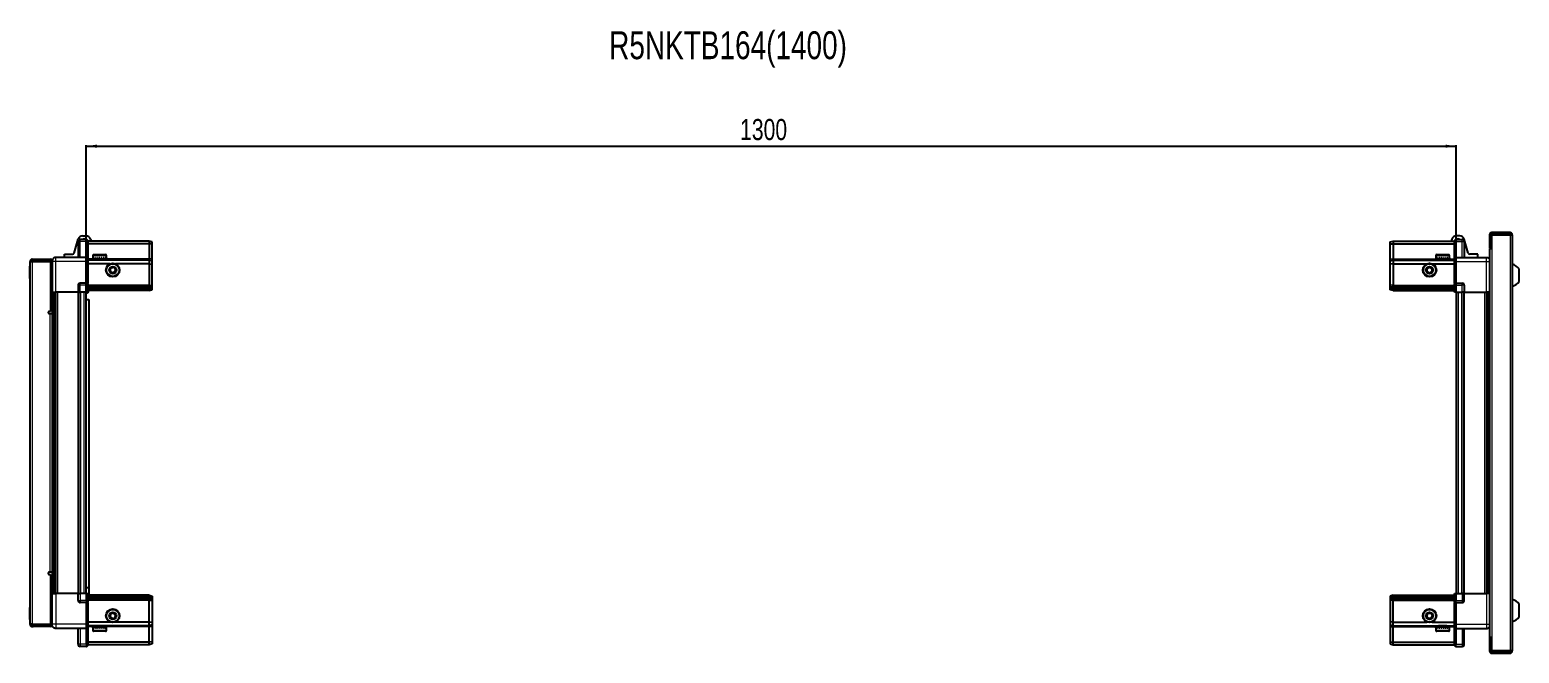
# Model space of a CAD drawing. Header units: millimetres. Extents: x 1132 to 6460, y -442 to 1839.
# Drawn here: x 3138 to 4552, y 1248 to 1839 of the extents above; entities that cross this region are included whole.
import ezdxf

# ---------------------------------------------------------------- set-up
doc = ezdxf.new("R2010")
doc.units = ezdxf.units.MM
doc.layers.add('FORMAT', color=7, linetype='Continuous')
doc.styles.add('SLDTEXTSTYLE0', font='TXT', dxfattribs={"width": 0.75})
doc.dimstyles.new('SLDDIMSTYLE0', dxfattribs={"dimtxt": 20, "dimasz": 10, "dimexe": 0, "dimexo": 0.0625, "dimgap": 5, "dimtad": 2, "dimdec": 1, "dimrnd": 1e-09, "dimzin": 12, "dimdsep": 46, "dimtxsty": 'SLDTEXTSTYLE0', "dimsah": 1, "dimcen": 0.09, "dimadec": 0, "dimazin": 3, "dimtfac": 1, "dimtofl": 0, "dimtmove": 0, "dimatfit": 3, "dimfxl": 0, "dimfrac": 2, "dimtolj": 1, "dimtzin": 12, "dimarcsym": 0})

# ---------------------------------------------------------------- blocks, each defined once
blk = doc.blocks.new('_D_5')
at = {"layer": 'FORMAT'}
for p, q in [((3192.1, 1590.1), (3192.1, 1729.6)), ((3192.1, 1728.6), (4492.1, 1728.6)), ((4492.1, 1590.1), (4492.1, 1729.6))]:
    blk.add_line(p, q, dxfattribs=at)
for points in [[(3192.1, 1728.6), (3202.1, 1727.1), (3202.1, 1730.1)], [(4492.1, 1728.6), (4482.1, 1730.1), (4482.1, 1727.1)]]:
    blk.add_solid(points, dxfattribs=at)
at = {"layer": 'FORMAT', "insert": (3812.6, 1754.4), "char_height": 20, "attachment_point": 1, "style": 'SLDTEXTSTYLE0'}
blk.add_mtext('1300', dxfattribs=at)

msp = doc.modelspace()

# ---------------------------------------------------------------- linework, layer by layer
at = {"color": 7, "linetype": 'Continuous', "lineweight": 25}
for p, q in [((3180.48, 1627.19), (3184.25, 1640.34)), ((3192.26, 1640.1), (3186.26, 1640.1)), ((3188.57, 1643.6), (3191.8, 1643.6)), ((3192.26, 1640.1), (3192.59, 1640.1)), ((3192.26, 1640.1), (3192.26, 1638.1)), ((3193.46, 1639.6), (3192.59, 1640.1)), ((3196.12, 1640.34), (3196.62, 1638.6)), ((4488.09, 1640.34), (4487.59, 1638.6)), ((4491.62, 1640.1), (4490.76, 1639.6)), ((4491.96, 1640.1), (4491.62, 1640.1)), ((4491.96, 1638.1), (4491.96, 1640.1)), ((4491.96, 1640.1), (4497.96, 1640.1)), ((4495.64, 1643.6), (4492.42, 1643.6)), ((4503.74, 1627.19), (4499.97, 1640.34)), ((4523.96, 1644.5), (4523.96, 1632.1)), ((4525.46, 1644.5), (4525.46, 1632.1)), ((4525.96, 1631.6), (4525.96, 1644.5)), ((4525.96, 1644.5), (4543.36, 1644.5)), ((4543.36, 1646.6), (4526.06, 1646.6)), ((4543.36, 1645.1), (4526.06, 1645.1)), ((4543.36, 1645.1), (4543.36, 1646.6)), ((4543.36, 1644.5), (4545.46, 1644.5)), ((4545.46, 1644.5), (4545.46, 1249.7)), ((3171.31, 1623.1), (3171.31, 1626.1)), ((3171.31, 1626.1), (3179.03, 1626.1)), ((3184.26, 1638.1), (3184.26, 1623.1)), ((3192.26, 1623.3), (3192.26, 1638.1)), ((3192.26, 1623.3), (3192.26, 1638.1)), ((3193.46, 1638.1), (3193.46, 1639.6)), ((3251.76, 1638.6), (3193.46, 1638.6)), ((3193.46, 1638.1), (3193.46, 1623.3)), ((3251.76, 1636.1), (3193.46, 1636.1)), ((3199.06, 1625.8), (3206.23, 1625.8)), ((3206.23, 1625.8), (3210.46, 1625.8)), ((3251.76, 1638.6), (3251.76, 1636.1)), ((3254.76, 1637.8), (3251.76, 1638.6)), ((3251.76, 1636.1), (3251.76, 1621.6)), ((3254.76, 1635.95), (3251.76, 1636.1)), ((3254.76, 1635.95), (3254.76, 1637.8)), ((3254.76, 1621.6), (3254.76, 1635.95)), ((4429.46, 1637.8), (4432.46, 1638.6)), ((4429.46, 1635.95), (4429.46, 1637.8)), ((4429.46, 1635.95), (4432.46, 1636.1)), ((4429.46, 1621.6), (4429.46, 1635.95)), ((4432.46, 1638.6), (4432.46, 1636.1)), ((4432.46, 1638.6), (4490.76, 1638.6)), ((4432.46, 1636.1), (4432.46, 1621.6)), ((4432.46, 1636.1), (4490.76, 1636.1)), ((4473.76, 1625.8), (4485.16, 1625.8)), ((4490.76, 1639.6), (4490.76, 1638.1)), ((4490.76, 1623.3), (4490.76, 1638.1)), ((4491.96, 1638.1), (4491.96, 1623.3)), ((4499.96, 1638.1), (4499.96, 1623.1)), ((4512.91, 1626.1), (4505.18, 1626.1)), ((4512.91, 1623.1), (4512.91, 1626.1)), ((4523.86, 1631.6), (4523.86, 1262.6)), ((4523.86, 1631.6), (4525.96, 1631.6)), ((4523.96, 1632.1), (4525.46, 1632.1)), ((3138.76, 1614.74), (3138.46, 1614.74)), ((3138.46, 1603.17), (3138.46, 1614.74)), ((3140.26, 1619.25), (3138.76, 1619.25)), ((3138.76, 1618.75), (3138.76, 1619.25)), ((3138.76, 1275.45), (3138.76, 1618.75)), ((3140.86, 1619.85), (3140.86, 1621.35)), ((3140.86, 1621.35), (3141.76, 1621.35)), ((3140.86, 1619.85), (3141.76, 1619.85)), ((3140.86, 1619.35), (3158.26, 1619.35)), ((3141.76, 1619.85), (3141.76, 1621.35)), ((3141.76, 1621.35), (3158.26, 1621.35)), ((3141.76, 1619.85), (3158.26, 1619.85)), ((3158.26, 1619.85), (3158.26, 1621.35)), ((3159.76, 1619.35), (3158.26, 1619.35)), ((3158.26, 1619.35), (3158.26, 1571.85)), ((3159.76, 1619.1), (3159.76, 1590.1)), ((3192.26, 1623.1), (3163.26, 1623.1)), ((3192.26, 1623.1), (3192.26, 1623.3)), ((3192.26, 1623.1), (3193.46, 1623.1)), ((3192.26, 1619.1), (3192.26, 1623.1)), ((3192.26, 1598.8), (3192.26, 1619.1)), ((3193.46, 1623.3), (3193.46, 1623.1)), ((3193.46, 1623.1), (3193.46, 1619.1)), ((3251.76, 1620.6), (3193.46, 1620.6)), ((3193.46, 1619.1), (3193.46, 1598.8)), ((3214.76, 1617.1), (3193.46, 1617.1)), ((3198.26, 1625), (3198.26, 1622.6)), ((3198.26, 1622.6), (3198.26, 1622.1)), ((3198.26, 1622.1), (3198.39, 1622.1)), ((3198.58, 1622.6), (3198.39, 1622.6)), ((3198.39, 1622.6), (3198.39, 1622.1)), ((3198.39, 1622.1), (3198.58, 1622.1)), ((3198.58, 1622.6), (3198.58, 1622.1)), ((3198.58, 1622.1), (3199.11, 1622.1)), ((3199.51, 1622.6), (3199.11, 1622.6)), ((3199.11, 1622.6), (3199.11, 1622.1)), ((3199.11, 1622.1), (3199.51, 1622.1)), ((3199.51, 1622.6), (3199.51, 1622.1)), ((3199.51, 1622.1), (3200.38, 1622.1)), ((3200.36, 1622.1), (3200.36, 1622)), ((3200.36, 1622), (3209.16, 1622)), ((3200.95, 1622.6), (3200.38, 1622.6)), ((3200.38, 1622.6), (3200.38, 1622.1)), ((3200.38, 1622.1), (3200.95, 1622.1)), ((3200.76, 1621.6), (3201.45, 1621.12)), ((3200.76, 1621.6), (3205.79, 1621.6)), ((3201.45, 1621.12), (3200.76, 1620.64)), ((3200.76, 1620.64), (3200.76, 1620.6)), ((3200.76, 1620.64), (3205.79, 1620.64)), ((3200.95, 1622.6), (3200.95, 1622.1)), ((3200.95, 1622.1), (3202.08, 1622.1)), ((3201.45, 1621.12), (3205.61, 1621.12)), ((3202.77, 1622.6), (3202.08, 1622.6)), ((3202.08, 1622.6), (3202.08, 1622.1)), ((3202.08, 1622.1), (3202.77, 1622.1)), ((3202.77, 1622.6), (3202.77, 1622.1)), ((3202.77, 1622.1), (3204.04, 1622.1)), ((3204.78, 1622.6), (3204.04, 1622.6)), ((3204.04, 1622.6), (3204.04, 1622.1)), ((3204.04, 1622.1), (3204.27, 1622.1)), ((3204.27, 1622.6), (3204.27, 1622.1)), ((3204.77, 1622.6), (3204.77, 1622.1)), ((3204.77, 1622.1), (3204.78, 1622.1)), ((3204.78, 1622.6), (3204.78, 1622.1)), ((3204.78, 1622.1), (3206.07, 1622.1)), ((3205.61, 1621.12), (3208.07, 1621.12)), ((3205.79, 1621.6), (3208.76, 1621.6)), ((3205.79, 1620.64), (3208.76, 1620.64)), ((3206.79, 1622.6), (3206.07, 1622.6)), ((3206.07, 1622.6), (3206.07, 1622.1)), ((3206.13, 1622.6), (3206.13, 1622.1)), ((3206.13, 1622.1), (3206.79, 1622.1)), ((3206.79, 1622.6), (3206.79, 1622.1)), ((3206.79, 1622.1), (3207.97, 1622.1)), ((3208.59, 1622.6), (3207.97, 1622.6)), ((3207.97, 1622.6), (3207.97, 1622.1)), ((3207.97, 1622.1), (3208.59, 1622.1)), ((3208.07, 1621.12), (3208.76, 1621.6)), ((3208.76, 1620.64), (3208.07, 1621.12)), ((3208.59, 1622.6), (3208.59, 1622.1)), ((3208.59, 1622.1), (3209.56, 1622.1)), ((3208.76, 1620.6), (3208.76, 1620.64)), ((3209.16, 1622), (3209.16, 1622.1)), ((3210.03, 1622.6), (3209.56, 1622.6)), ((3209.56, 1622.6), (3209.56, 1622.1)), ((3209.56, 1622.1), (3210.03, 1622.1)), ((3210.03, 1622.6), (3210.03, 1622.1)), ((3210.03, 1622.1), (3210.68, 1622.1)), ((3210.95, 1622.6), (3210.68, 1622.6)), ((3210.68, 1622.6), (3210.68, 1622.1)), ((3210.68, 1622.1), (3210.95, 1622.1)), ((3210.95, 1622.6), (3210.95, 1622.1)), ((3210.95, 1622.1), (3211.22, 1622.1)), ((3211.26, 1622.6), (3211.22, 1622.6)), ((3211.22, 1622.6), (3211.22, 1622.1)), ((3211.22, 1622.1), (3211.26, 1622.1)), ((3211.26, 1622.6), (3211.26, 1625)), ((3211.26, 1622.6), (3211.26, 1622.1)), ((3251.76, 1617.1), (3219.76, 1617.1)), ((3251.76, 1621.6), (3251.76, 1620.6)), ((3251.76, 1620.6), (3251.76, 1617.1)), ((3254.76, 1619.8), (3251.76, 1620.6)), ((3251.76, 1617.1), (3251.76, 1596.6)), ((3251.76, 1617.1), (3254.76, 1616.77)), ((3254.76, 1619.8), (3254.76, 1621.6)), ((3254.76, 1616.77), (3254.76, 1619.8)), ((3254.76, 1596.6), (3254.76, 1616.77)), ((4429.46, 1619.8), (4429.46, 1621.6)), ((4429.46, 1619.8), (4432.46, 1620.6)), ((4429.46, 1616.77), (4429.46, 1619.8)), ((4432.46, 1617.1), (4429.46, 1616.77)), ((4429.46, 1596.6), (4429.46, 1616.77)), ((4432.46, 1621.6), (4432.46, 1620.6)), ((4432.46, 1620.6), (4432.46, 1617.1)), ((4432.46, 1620.6), (4490.76, 1620.6)), ((4432.46, 1617.1), (4432.46, 1596.6)), ((4432.46, 1617.1), (4464.46, 1617.1)), ((4469.46, 1617.1), (4490.76, 1617.1)), ((4472.96, 1625), (4472.96, 1622.1)), ((4472.96, 1622.1), (4472.99, 1622.1)), ((4473.11, 1622.6), (4472.99, 1622.6)), ((4472.99, 1622.6), (4472.99, 1622.1)), ((4472.99, 1622.1), (4473.11, 1622.1)), ((4473.11, 1622.6), (4473.11, 1622.1)), ((4473.11, 1622.1), (4473.52, 1622.1)), ((4473.86, 1622.6), (4473.52, 1622.6)), ((4473.52, 1622.6), (4473.52, 1622.1)), ((4473.52, 1622.1), (4473.86, 1622.1)), ((4473.86, 1622.6), (4473.86, 1622.1)), ((4473.86, 1622.1), (4474.64, 1622.1)), ((4475.16, 1622.6), (4474.64, 1622.6)), ((4474.64, 1622.6), (4474.64, 1622.1)), ((4474.64, 1622.1), (4475.16, 1622.1)), ((4475.06, 1622.1), (4475.06, 1622)), ((4475.06, 1622), (4483.86, 1622)), ((4475.16, 1622.6), (4475.16, 1622.1)), ((4475.16, 1622.1), (4476.22, 1622.1)), ((4475.46, 1621.6), (4476.15, 1621.12)), ((4475.46, 1621.6), (4483.46, 1621.6)), ((4476.15, 1621.12), (4475.46, 1620.64)), ((4475.46, 1620.64), (4475.46, 1620.6)), ((4475.46, 1620.64), (4483.46, 1620.64)), ((4476.15, 1621.12), (4482.77, 1621.12)), ((4476.88, 1622.6), (4476.22, 1622.6)), ((4476.22, 1622.6), (4476.22, 1622.1)), ((4476.22, 1622.1), (4476.88, 1622.1)), ((4476.88, 1622.6), (4476.88, 1622.1)), ((4476.88, 1622.1), (4478.12, 1622.1)), ((4478.85, 1622.6), (4478.12, 1622.6)), ((4478.12, 1622.6), (4478.12, 1622.1)), ((4478.12, 1622.1), (4478.55, 1622.1)), ((4478.55, 1622.6), (4478.55, 1622.1)), ((4478.85, 1622.6), (4478.85, 1622.1)), ((4478.85, 1622.1), (4480.15, 1622.1)), ((4480.88, 1622.6), (4480.15, 1622.6)), ((4480.15, 1622.6), (4480.15, 1622.1)), ((4480.42, 1622.6), (4480.42, 1622.1)), ((4480.42, 1622.1), (4480.88, 1622.1)), ((4480.88, 1622.6), (4480.88, 1622.1)), ((4480.88, 1622.1), (4482.11, 1622.1)), ((4482.77, 1622.6), (4482.11, 1622.6)), ((4482.11, 1622.6), (4482.11, 1622.1)), ((4482.11, 1622.1), (4482.77, 1622.1)), ((4482.77, 1622.6), (4482.77, 1622.1)), ((4482.77, 1622.1), (4483.82, 1622.1)), ((4482.77, 1621.12), (4483.46, 1621.6)), ((4483.46, 1620.64), (4482.77, 1621.12)), ((4483.46, 1620.6), (4483.46, 1620.64)), ((4484.34, 1622.6), (4483.82, 1622.6)), ((4483.82, 1622.6), (4483.82, 1622.1)), ((4483.82, 1622.1), (4484.34, 1622.1)), ((4483.86, 1622), (4483.86, 1622.1)), ((4484.34, 1622.6), (4484.34, 1622.1)), ((4484.34, 1622.1), (4485.09, 1622.1)), ((4485.42, 1622.6), (4485.09, 1622.6)), ((4485.09, 1622.6), (4485.09, 1622.1)), ((4485.09, 1622.1), (4485.42, 1622.1)), ((4485.42, 1622.6), (4485.42, 1622.1)), ((4485.42, 1622.1), (4485.82, 1622.1)), ((4485.93, 1622.6), (4485.82, 1622.6)), ((4485.82, 1622.6), (4485.82, 1622.1)), ((4485.82, 1622.1), (4485.93, 1622.1)), ((4485.93, 1622.6), (4485.93, 1622.1)), ((4485.93, 1622.1), (4485.96, 1622.1)), ((4485.96, 1622.1), (4485.96, 1625)), ((4490.76, 1623.1), (4490.76, 1623.3)), ((4491.96, 1623.1), (4490.76, 1623.1)), ((4490.76, 1619.1), (4490.76, 1623.1)), ((4490.76, 1598.8), (4490.76, 1619.1)), ((4491.96, 1623.3), (4491.96, 1623.1)), ((4491.96, 1623.1), (4491.96, 1619.1)), ((4491.96, 1623.1), (4520.96, 1623.1)), ((4491.96, 1619.1), (4491.96, 1598.8)), ((4552.06, 1600.1), (4552.06, 1612.1)), ((3138.46, 1603.17), (3138.76, 1603.17)), ((3192.26, 1598.6), (3186.26, 1598.6)), ((3192.26, 1598.6), (3192.26, 1598.8)), ((3192.26, 1598.6), (3192.26, 1596.6)), ((3192.26, 1598.6), (3193.46, 1598.6)), ((3193.46, 1598.8), (3193.46, 1598.6)), ((3193.46, 1597.93), (3193.46, 1598.6)), ((3193.46, 1597.93), (3193.46, 1590.1)), ((4490.76, 1598.6), (4490.76, 1598.8)), ((4491.96, 1598.6), (4490.76, 1598.6)), ((4490.76, 1598.6), (4490.76, 1597.93)), ((4490.76, 1590.1), (4490.76, 1597.93)), ((4491.96, 1598.8), (4491.96, 1598.6)), ((4491.96, 1596.6), (4491.96, 1598.6)), ((4491.96, 1598.6), (4497.96, 1598.6)), ((4491.96, 1596.6), (4491.96, 1598.6)), ((3158.26, 1592.85), (3159.76, 1592.85)), ((3159.76, 1590.1), (3158.26, 1590.1)), ((3160.41, 1304.1), (3160.41, 1590.1)), ((3162.2, 1590.1), (3162.2, 1304.1)), ((3162.23, 1590.1), (3162.23, 1304.1)), ((3184.26, 1590.1), (3163.26, 1590.1)), ((3184.26, 1596.6), (3184.26, 1590.1)), ((3184.26, 1590.1), (3186.26, 1590.1)), ((3184.91, 1304.1), (3184.91, 1590.1)), ((3192.26, 1590.1), (3186.26, 1590.1)), ((3192.11, 1304.1), (3192.11, 1590.1)), ((3192.26, 1590.1), (3192.26, 1596.6)), ((3192.26, 1590.1), (3192.26, 1596.6)), ((3192.26, 1590.1), (3192.59, 1590.1)), ((3192.26, 1590.1), (3192.26, 1590.1)), ((3192.59, 1590.1), (3192.59, 1596.6)), ((3193.46, 1590.1), (3192.59, 1590.1)), ((3192.59, 1590.1), (3192.59, 1590.1)), ((3251.76, 1595.6), (3193.46, 1595.6)), ((3251.76, 1594.6), (3193.46, 1594.6)), ((3251.76, 1593.1), (3193.46, 1593.1)), ((3251.76, 1591.6), (3193.46, 1591.6)), ((3251.76, 1596.6), (3251.76, 1595.6)), ((3251.76, 1595.6), (3251.76, 1594.6)), ((3251.76, 1595.6), (3254.76, 1594.8)), ((3251.76, 1594.6), (3251.76, 1593.1)), ((3251.76, 1594.6), (3254.76, 1594.06)), ((3251.76, 1593.1), (3254.76, 1593.56)), ((3251.76, 1593.1), (3251.76, 1591.6)), ((3251.76, 1591.6), (3254.76, 1592.41)), ((3254.76, 1594.8), (3254.76, 1596.6)), ((3254.76, 1594.06), (3254.76, 1594.8)), ((3254.76, 1593.56), (3254.76, 1594.06)), ((3254.76, 1592.41), (3254.76, 1593.56)), ((4429.46, 1594.8), (4429.46, 1596.6)), ((4432.46, 1595.6), (4429.46, 1594.8)), ((4429.46, 1594.06), (4429.46, 1594.8)), ((4432.46, 1594.6), (4429.46, 1594.06)), ((4429.46, 1593.56), (4429.46, 1594.06)), ((4432.46, 1593.1), (4429.46, 1593.56)), ((4429.46, 1592.41), (4429.46, 1593.56)), ((4432.46, 1591.6), (4429.46, 1592.41)), ((4432.46, 1596.6), (4432.46, 1595.6)), ((4432.46, 1595.6), (4432.46, 1594.6)), ((4432.46, 1595.6), (4490.76, 1595.6)), ((4432.46, 1594.6), (4432.46, 1593.1)), ((4432.46, 1594.6), (4490.76, 1594.6)), ((4432.46, 1593.1), (4490.76, 1593.1)), ((4432.46, 1593.1), (4432.46, 1591.6)), ((4432.46, 1591.6), (4490.76, 1591.6)), ((4491.62, 1590.1), (4490.76, 1590.1)), ((4491.62, 1596.6), (4491.62, 1590.1)), ((4491.96, 1590.1), (4491.62, 1590.1)), ((4491.96, 1596.6), (4491.96, 1590.1)), ((4491.96, 1590.1), (4497.96, 1590.1)), ((4492.11, 1590.1), (4492.11, 1304.1)), ((4499.96, 1590.1), (4497.96, 1590.1)), ((4499.31, 1590.1), (4499.31, 1304.1)), ((4499.96, 1596.6), (4499.96, 1590.1)), ((4499.96, 1590.1), (4520.96, 1590.1)), ((4521.98, 1304.1), (4521.98, 1590.1)), ((4522.02, 1304.1), (4522.02, 1590.1)), ((4523.81, 1590.1), (4523.81, 1304.1)), ((3158.26, 1571.85), (3156.91, 1571.85)), ((3156.91, 1569.85), (3157.66, 1569.85)), ((3157.66, 1569.85), (3159.76, 1569.85)), ((3159.76, 1569.85), (3159.76, 1324.35)), ((3192.11, 1583.1), (3194.61, 1583.1)), ((3194.61, 1583.1), (3194.61, 1309.6)), ((3157.66, 1324.35), (3156.91, 1324.35)), ((3156.91, 1322.35), (3158.26, 1322.35)), ((3159.76, 1324.35), (3157.66, 1324.35)), ((3158.26, 1322.35), (3158.26, 1274.85)), ((3159.76, 1304.1), (3158.26, 1304.1)), ((3159.76, 1301.35), (3158.26, 1301.35)), ((3159.76, 1275.1), (3159.76, 1304.1)), ((3184.26, 1304.1), (3163.26, 1304.1)), ((3184.26, 1297.6), (3184.26, 1304.1)), ((3184.26, 1304.1), (3186.26, 1304.1)), ((3192.26, 1304.1), (3186.26, 1304.1)), ((3194.61, 1309.6), (3192.11, 1309.6)), ((3192.26, 1297.6), (3192.26, 1304.1)), ((3192.26, 1304.1), (3192.59, 1304.1)), ((3192.59, 1297.6), (3192.59, 1304.1)), ((3192.59, 1304.1), (3193.46, 1304.1)), ((3193.46, 1304.1), (3193.46, 1296.28)), ((3251.76, 1302.6), (3193.46, 1302.6)), ((3251.76, 1301.1), (3193.46, 1301.1)), ((3194.61, 1309.6), (3194.61, 1302.6)), ((3251.76, 1301.1), (3251.76, 1302.6)), ((3251.76, 1302.6), (3254.76, 1301.8)), ((3251.76, 1299.6), (3251.76, 1301.1)), ((3251.76, 1301.1), (3254.76, 1300.65)), ((3254.76, 1301.8), (3254.76, 1300.65)), ((3254.76, 1300.65), (3254.76, 1300.15)), ((4432.46, 1302.6), (4429.46, 1301.8)), ((4429.46, 1301.8), (4429.46, 1300.65)), ((4432.46, 1301.1), (4429.46, 1300.65)), ((4429.46, 1300.65), (4429.46, 1300.15)), ((4432.46, 1301.1), (4432.46, 1302.6)), ((4432.46, 1302.6), (4490.76, 1302.6)), ((4432.46, 1299.6), (4432.46, 1301.1)), ((4432.46, 1301.1), (4490.76, 1301.1)), ((4490.76, 1296.28), (4490.76, 1304.1)), ((4490.76, 1304.1), (4491.62, 1304.1)), ((4491.62, 1304.1), (4491.62, 1304.1)), ((4491.62, 1304.1), (4491.62, 1297.6)), ((4491.96, 1304.1), (4491.62, 1304.1)), ((4491.96, 1304.1), (4491.96, 1297.6)), ((4491.96, 1304.1), (4491.96, 1304.1)), ((4491.96, 1304.1), (4491.96, 1297.6)), ((4491.96, 1304.1), (4497.96, 1304.1)), ((4499.96, 1304.1), (4497.96, 1304.1)), ((4499.96, 1297.6), (4499.96, 1304.1)), ((4499.96, 1304.1), (4520.96, 1304.1)), ((3138.76, 1291.04), (3138.46, 1291.04)), ((3138.46, 1281.36), (3138.46, 1291.04)), ((3192.26, 1295.6), (3186.26, 1295.6)), ((3192.26, 1297.6), (3192.26, 1295.6)), ((3192.26, 1297.6), (3192.26, 1295.6)), ((3192.26, 1295.6), (3193.46, 1295.6)), ((3192.26, 1295.4), (3192.26, 1295.6)), ((3192.26, 1275.1), (3192.26, 1295.4)), ((3251.76, 1299.6), (3193.46, 1299.6)), ((3251.76, 1298.6), (3193.46, 1298.6)), ((3193.46, 1295.6), (3193.46, 1296.28)), ((3193.46, 1295.6), (3193.46, 1295.4)), ((3193.46, 1295.4), (3193.46, 1275.1)), ((3251.76, 1299.6), (3254.76, 1300.15)), ((3251.76, 1298.6), (3251.76, 1299.6)), ((3251.76, 1298.6), (3254.76, 1299.41)), ((3251.76, 1297.6), (3251.76, 1298.6)), ((3251.76, 1277.1), (3251.76, 1297.6)), ((3254.76, 1300.15), (3254.76, 1299.41)), ((3254.76, 1299.41), (3254.76, 1297.6)), ((3254.76, 1297.6), (3254.76, 1277.44)), ((4432.46, 1299.6), (4429.46, 1300.15)), ((4429.46, 1300.15), (4429.46, 1299.41)), ((4432.46, 1298.6), (4429.46, 1299.41)), ((4429.46, 1299.41), (4429.46, 1297.6)), ((4429.46, 1297.6), (4429.46, 1277.44)), ((4432.46, 1299.6), (4490.76, 1299.6)), ((4432.46, 1298.6), (4432.46, 1299.6)), ((4432.46, 1298.6), (4490.76, 1298.6)), ((4432.46, 1297.6), (4432.46, 1298.6)), ((4432.46, 1277.1), (4432.46, 1297.6)), ((4490.76, 1296.28), (4490.76, 1295.6)), ((4491.96, 1295.6), (4490.76, 1295.6)), ((4490.76, 1295.4), (4490.76, 1295.6)), ((4490.76, 1275.1), (4490.76, 1295.4)), ((4491.96, 1295.6), (4491.96, 1297.6)), ((4491.96, 1295.6), (4491.96, 1295.4)), ((4491.96, 1295.6), (4497.96, 1295.6)), ((4491.96, 1295.4), (4491.96, 1275.1)), ((4552.06, 1282.1), (4552.06, 1294.1)), ((3138.46, 1279.47), (3138.46, 1281.36)), ((3138.46, 1279.47), (3138.76, 1279.47)), ((3138.76, 1274.95), (3138.76, 1275.45)), ((3140.26, 1274.95), (3138.76, 1274.95)), ((3158.26, 1274.85), (3140.86, 1274.85)), ((3140.86, 1274.35), (3140.86, 1272.85)), ((3140.86, 1274.35), (3141.76, 1274.35)), ((3140.86, 1272.85), (3141.76, 1272.85)), ((3158.26, 1274.35), (3141.76, 1274.35)), ((3141.76, 1274.35), (3141.76, 1272.85)), ((3158.26, 1272.85), (3141.76, 1272.85)), ((3158.26, 1274.85), (3159.76, 1274.85)), ((3158.26, 1274.35), (3158.26, 1272.85)), ((3192.26, 1271.1), (3192.26, 1275.1)), ((3214.76, 1277.1), (3193.46, 1277.1)), ((3193.46, 1275.1), (3193.46, 1271.1)), ((3251.76, 1273.6), (3193.46, 1273.6)), ((3200.76, 1273.6), (3200.76, 1273.57)), ((3200.76, 1273.57), (3201.45, 1273.09)), ((3200.86, 1273.57), (3200.76, 1273.57)), ((3201.45, 1273.09), (3200.76, 1272.6)), ((3200.86, 1272.6), (3200.76, 1272.6)), ((3208.76, 1273.57), (3200.86, 1273.57)), ((3208.76, 1272.6), (3200.86, 1272.6)), ((3201.53, 1273.09), (3201.45, 1273.09)), ((3208.07, 1273.09), (3201.53, 1273.09)), ((3208.07, 1273.09), (3208.76, 1273.57)), ((3208.76, 1272.6), (3208.07, 1273.09)), ((3208.76, 1273.57), (3208.76, 1273.6)), ((3251.76, 1277.1), (3219.76, 1277.1)), ((3251.76, 1277.1), (3254.76, 1277.44)), ((3251.76, 1273.6), (3251.76, 1277.1)), ((3254.76, 1274.41), (3251.76, 1273.6)), ((3251.76, 1272.6), (3251.76, 1273.6)), ((3251.76, 1258.1), (3251.76, 1272.6)), ((3254.76, 1277.44), (3254.76, 1274.41)), ((3254.76, 1274.41), (3254.76, 1272.6)), ((3254.76, 1272.6), (3254.76, 1258.26)), ((4432.46, 1277.1), (4429.46, 1277.44)), ((4429.46, 1277.44), (4429.46, 1274.41)), ((4429.46, 1274.41), (4432.46, 1273.6)), ((4429.46, 1274.41), (4429.46, 1272.6)), ((4429.46, 1272.6), (4429.46, 1258.26)), ((4432.46, 1277.1), (4464.46, 1277.1)), ((4432.46, 1273.6), (4432.46, 1277.1)), ((4432.46, 1273.6), (4490.76, 1273.6)), ((4432.46, 1272.6), (4432.46, 1273.6)), ((4432.46, 1258.1), (4432.46, 1272.6)), ((4469.46, 1277.1), (4490.76, 1277.1)), ((4475.46, 1273.6), (4475.46, 1273.57)), ((4475.46, 1273.57), (4476.15, 1273.09)), ((4483.46, 1273.57), (4475.46, 1273.57)), ((4476.15, 1273.09), (4475.46, 1272.6)), ((4483.46, 1272.6), (4475.46, 1272.6)), ((4482.77, 1273.09), (4476.15, 1273.09)), ((4482.77, 1273.09), (4483.46, 1273.57)), ((4483.46, 1272.6), (4482.77, 1273.09)), ((4483.46, 1273.57), (4483.46, 1273.6)), ((4490.76, 1271.1), (4490.76, 1275.1)), ((4491.96, 1275.1), (4491.96, 1271.1)), ((3192.26, 1271.1), (3163.26, 1271.1)), ((3184.26, 1256.1), (3184.26, 1271.1)), ((3192.26, 1271.1), (3193.46, 1271.1)), ((3192.26, 1270.9), (3192.26, 1271.1)), ((3192.26, 1256.1), (3192.26, 1270.9)), ((3193.46, 1271.1), (3193.46, 1270.9)), ((3193.46, 1270.9), (3193.46, 1256.1)), ((3251.76, 1258.1), (3193.46, 1258.1)), ((3198.26, 1272.1), (3198.26, 1269.2)), ((3198.35, 1272.1), (3198.26, 1272.1)), ((3198.35, 1271.6), (3198.35, 1272.1)), ((3198.52, 1272.1), (3198.35, 1272.1)), ((3198.35, 1271.6), (3198.52, 1271.6)), ((3198.52, 1271.6), (3198.52, 1272.1)), ((3199.01, 1272.1), (3198.52, 1272.1)), ((3199.01, 1271.6), (3199.01, 1272.1)), ((3199.39, 1272.1), (3199.01, 1272.1)), ((3199.01, 1271.6), (3199.39, 1271.6)), ((3199.21, 1268.4), (3199.06, 1268.4)), ((3210.46, 1268.4), (3199.21, 1268.4)), ((3199.39, 1271.6), (3199.39, 1272.1)), ((3200.23, 1272.1), (3199.39, 1272.1)), ((3200.23, 1271.6), (3200.23, 1272.1)), ((3200.79, 1272.1), (3200.23, 1272.1)), ((3200.23, 1271.6), (3200.79, 1271.6)), ((3200.36, 1272.2), (3200.36, 1272.1)), ((3205.76, 1272.2), (3200.36, 1272.2)), ((3200.79, 1271.6), (3200.79, 1272.1)), ((3201.89, 1272.1), (3200.79, 1272.1)), ((3201.89, 1271.6), (3201.89, 1272.1)), ((3202.57, 1272.1), (3201.89, 1272.1)), ((3201.89, 1271.6), (3202.57, 1271.6)), ((3202.57, 1271.6), (3202.57, 1272.1)), ((3203.84, 1272.1), (3202.57, 1272.1)), ((3203.84, 1271.6), (3203.84, 1272.1)), ((3204.13, 1272.1), (3203.84, 1272.1)), ((3203.84, 1271.6), (3204.57, 1271.6)), ((3204.13, 1271.6), (3204.13, 1272.1)), ((3204.57, 1271.6), (3204.57, 1272.1)), ((3205.87, 1272.1), (3204.57, 1272.1)), ((3209.16, 1272.2), (3205.76, 1272.2)), ((3205.87, 1271.6), (3205.87, 1272.1)), ((3205.87, 1271.6), (3206.59, 1271.6)), ((3206, 1271.6), (3206, 1272.1)), ((3206.59, 1272.1), (3206, 1272.1)), ((3206.59, 1271.6), (3206.59, 1272.1)), ((3207.79, 1272.1), (3206.59, 1272.1)), ((3207.79, 1271.6), (3207.79, 1272.1)), ((3208.43, 1272.1), (3207.79, 1272.1)), ((3207.79, 1271.6), (3208.43, 1271.6)), ((3208.43, 1271.6), (3208.43, 1272.1)), ((3209.42, 1272.1), (3208.43, 1272.1)), ((3209.16, 1272.1), (3209.16, 1272.2)), ((3209.42, 1271.6), (3209.42, 1272.1)), ((3209.9, 1272.1), (3209.42, 1272.1)), ((3209.42, 1271.6), (3209.9, 1271.6)), ((3209.9, 1271.6), (3209.9, 1272.1)), ((3210.59, 1272.1), (3209.9, 1272.1)), ((3210.59, 1271.6), (3210.59, 1272.1)), ((3210.88, 1272.1), (3210.59, 1272.1)), ((3210.59, 1271.6), (3210.88, 1271.6)), ((3210.88, 1271.6), (3210.88, 1272.1)), ((3211.19, 1272.1), (3210.88, 1272.1)), ((3211.19, 1271.6), (3211.19, 1272.1)), ((3211.25, 1272.1), (3211.19, 1272.1)), ((3211.19, 1271.6), (3211.25, 1271.6)), ((3211.25, 1271.6), (3211.25, 1272.1)), ((3211.26, 1272.1), (3211.25, 1272.1)), ((3211.26, 1269.2), (3211.26, 1272.1)), ((3254.76, 1258.26), (3251.76, 1258.1)), ((3251.76, 1255.6), (3251.76, 1258.1)), ((3254.76, 1258.26), (3254.76, 1256.41)), ((4429.46, 1258.26), (4432.46, 1258.1)), ((4429.46, 1258.26), (4429.46, 1256.41)), ((4432.46, 1258.1), (4490.76, 1258.1)), ((4432.46, 1255.6), (4432.46, 1258.1)), ((4472.96, 1272.1), (4472.96, 1269.2)), ((4472.98, 1272.1), (4472.96, 1272.1)), ((4472.98, 1271.6), (4472.98, 1272.1)), ((4473.07, 1272.1), (4472.98, 1272.1)), ((4472.98, 1271.6), (4473.07, 1271.6)), ((4473.07, 1271.6), (4473.07, 1272.1)), ((4473.45, 1272.1), (4473.07, 1272.1)), ((4473.45, 1271.6), (4473.45, 1272.1)), ((4473.76, 1272.1), (4473.45, 1272.1)), ((4473.45, 1271.6), (4473.76, 1271.6)), ((4473.76, 1271.6), (4473.76, 1272.1)), ((4474.5, 1272.1), (4473.76, 1272.1)), ((4485.16, 1268.4), (4473.76, 1268.4)), ((4474.5, 1271.6), (4474.5, 1272.1)), ((4475.01, 1272.1), (4474.5, 1272.1)), ((4474.5, 1271.6), (4475.01, 1271.6)), ((4475.01, 1271.6), (4475.01, 1272.1)), ((4476.05, 1272.1), (4475.01, 1272.1)), ((4475.06, 1272.2), (4475.06, 1272.1)), ((4483.86, 1272.2), (4475.06, 1272.2)), ((4476.05, 1271.6), (4476.05, 1272.1)), ((4476.7, 1272.1), (4476.05, 1272.1)), ((4476.05, 1271.6), (4476.7, 1271.6)), ((4476.7, 1271.6), (4476.7, 1272.1)), ((4477.92, 1272.1), (4476.7, 1272.1)), ((4477.92, 1271.6), (4477.92, 1272.1)), ((4478.42, 1272.1), (4477.92, 1272.1)), ((4477.92, 1271.6), (4478.65, 1271.6)), ((4478.42, 1271.6), (4478.42, 1272.1)), ((4478.65, 1271.6), (4478.65, 1272.1)), ((4479.95, 1272.1), (4478.65, 1272.1)), ((4479.95, 1271.6), (4479.95, 1272.1)), ((4479.95, 1271.6), (4480.68, 1271.6)), ((4480.29, 1271.6), (4480.29, 1272.1)), ((4480.68, 1272.1), (4480.29, 1272.1)), ((4480.68, 1271.6), (4480.68, 1272.1)), ((4481.93, 1272.1), (4480.68, 1272.1)), ((4481.93, 1271.6), (4481.93, 1272.1)), ((4482.59, 1272.1), (4481.93, 1272.1)), ((4481.93, 1271.6), (4482.59, 1271.6)), ((4482.59, 1271.6), (4482.59, 1272.1)), ((4483.67, 1272.1), (4482.59, 1272.1)), ((4483.67, 1271.6), (4483.67, 1272.1)), ((4484.2, 1272.1), (4483.67, 1272.1)), ((4483.67, 1271.6), (4484.2, 1271.6)), ((4483.86, 1272.1), (4483.86, 1272.2)), ((4484.2, 1271.6), (4484.2, 1272.1)), ((4484.99, 1272.1), (4484.2, 1272.1)), ((4484.99, 1271.6), (4484.99, 1272.1)), ((4485.34, 1272.1), (4484.99, 1272.1)), ((4484.99, 1271.6), (4485.34, 1271.6)), ((4485.34, 1271.6), (4485.34, 1272.1)), ((4485.77, 1272.1), (4485.34, 1272.1)), ((4485.77, 1271.6), (4485.77, 1272.1)), ((4485.91, 1272.1), (4485.77, 1272.1)), ((4485.77, 1271.6), (4485.91, 1271.6)), ((4485.91, 1271.6), (4485.91, 1272.1)), ((4485.96, 1272.1), (4485.91, 1272.1)), ((4485.96, 1269.2), (4485.96, 1272.1)), ((4491.96, 1271.1), (4490.76, 1271.1)), ((4490.76, 1270.9), (4490.76, 1271.1)), ((4490.76, 1256.1), (4490.76, 1270.9)), ((4491.96, 1271.1), (4491.96, 1270.9)), ((4491.96, 1271.1), (4520.96, 1271.1)), ((4491.96, 1270.9), (4491.96, 1256.1)), ((4491.96, 1270.9), (4491.96, 1256.1)), ((4499.96, 1256.1), (4499.96, 1271.1)), ((4525.96, 1262.6), (4523.86, 1262.6)), ((4523.96, 1262.1), (4525.46, 1262.1)), ((4523.96, 1262.1), (4523.96, 1249.7)), ((4525.46, 1262.1), (4525.46, 1249.7)), ((4525.96, 1249.7), (4525.96, 1262.6)), ((3192.26, 1254.1), (3186.26, 1254.1)), ((3192.26, 1256.1), (3192.26, 1254.1)), ((3192.26, 1254.1), (3192.59, 1254.1)), ((3192.26, 1254.1), (3192.26, 1254.1)), ((3192.26, 1254.1), (3192.59, 1254.1)), ((3192.59, 1254.1), (3193.46, 1254.6)), ((3192.59, 1254.1), (3193.46, 1254.6)), ((3193.46, 1254.6), (3193.46, 1256.1)), ((3251.76, 1255.6), (3193.46, 1255.6)), ((3254.76, 1256.41), (3251.76, 1255.6)), ((4429.46, 1256.41), (4432.46, 1255.6)), ((4432.46, 1255.6), (4490.76, 1255.6)), ((4490.76, 1256.1), (4490.76, 1254.6)), ((4490.76, 1254.6), (4491.62, 1254.1)), ((4491.96, 1254.1), (4491.62, 1254.1)), ((4491.96, 1254.1), (4491.96, 1256.1)), ((4491.96, 1254.1), (4497.96, 1254.1)), ((4543.36, 1249.7), (4525.96, 1249.7)), ((4526.06, 1249.1), (4543.36, 1249.1)), ((4526.06, 1247.6), (4543.36, 1247.6)), ((4545.46, 1249.7), (4543.36, 1249.7)), ((4543.36, 1249.1), (4543.36, 1247.6))]:
    msp.add_line(p, q, dxfattribs=at)
at = {"color": 8, "linetype": 'Continuous', "lineweight": 18}
for p, q in [((3186.26, 1638.1), (3186.26, 1640.1)), ((4497.96, 1638.1), (4497.96, 1640.1)), ((4525.46, 1644.5), (4523.96, 1644.5)), ((4526.06, 1645.1), (4526.06, 1646.6)), ((4543.36, 1644.5), (4543.36, 1249.7)), ((3186.26, 1638.1), (3184.26, 1638.1)), ((3186.26, 1623.1), (3186.26, 1638.1)), ((3192.26, 1638.1), (3186.26, 1638.1)), ((3192.26, 1638.1), (3193.46, 1638.1)), ((4491.96, 1638.1), (4490.76, 1638.1)), ((4491.96, 1638.1), (4497.96, 1638.1)), ((4497.96, 1623.1), (4497.96, 1638.1)), ((4497.96, 1638.1), (4499.96, 1638.1)), ((4525.96, 1631.6), (4525.96, 1262.6)), ((3140.86, 1619.35), (3140.86, 1274.85)), ((3163.26, 1590.1), (3163.26, 1619.1)), ((3192.26, 1619.1), (3163.26, 1619.1)), ((3192.26, 1623.3), (3193.46, 1623.3)), ((3192.26, 1619.1), (3193.46, 1619.1)), ((3200.76, 1621.6), (3193.46, 1621.6)), ((3198.26, 1625), (3206.43, 1625)), ((3206.43, 1625), (3211.26, 1625)), ((3251.76, 1621.6), (3208.76, 1621.6)), ((3254.76, 1621.6), (3251.76, 1621.6)), ((4429.46, 1621.6), (4432.46, 1621.6)), ((4432.46, 1621.6), (4475.46, 1621.6)), ((4472.96, 1625), (4485.96, 1625)), ((4483.46, 1621.6), (4490.76, 1621.6)), ((4490.76, 1623.3), (4491.96, 1623.3)), ((4491.96, 1619.1), (4490.76, 1619.1)), ((4491.96, 1619.1), (4520.96, 1619.1)), ((4520.96, 1590.1), (4520.96, 1619.1)), ((3186.26, 1596.6), (3186.26, 1598.6)), ((3192.26, 1598.8), (3193.46, 1598.8)), ((4490.76, 1598.8), (4491.96, 1598.8)), ((4497.96, 1596.6), (4497.96, 1598.6)), ((3159.76, 1569.85), (3159.76, 1590.1)), ((3160.99, 1590.1), (3160.99, 1304.1)), ((3163.44, 1304.1), (3163.44, 1590.1)), ((3164.85, 1590.1), (3164.85, 1304.1)), ((3184.26, 1596.6), (3186.26, 1596.6)), ((3184.26, 1304.1), (3184.26, 1590.1)), ((3186.26, 1590.1), (3186.26, 1596.6)), ((3192.26, 1596.6), (3186.26, 1596.6)), ((3186.91, 1304.1), (3186.91, 1590.1)), ((3190.11, 1304.1), (3190.11, 1590.1)), ((3192.26, 1596.6), (3192.59, 1596.6)), ((3192.26, 1590.1), (3192.59, 1590.1)), ((3251.76, 1596.6), (3193.46, 1596.6)), ((3251.76, 1596.6), (3254.76, 1596.6)), ((4432.46, 1596.6), (4429.46, 1596.6)), ((4432.46, 1596.6), (4490.76, 1596.6)), ((4491.96, 1596.6), (4491.62, 1596.6)), ((4491.96, 1596.6), (4497.96, 1596.6)), ((4494.11, 1590.1), (4494.11, 1304.1)), ((4497.31, 1590.1), (4497.31, 1304.1)), ((4497.96, 1590.1), (4497.96, 1596.6)), ((4499.96, 1596.6), (4497.96, 1596.6)), ((4499.96, 1590.1), (4499.96, 1304.1)), ((4519.36, 1304.1), (4519.36, 1590.1)), ((4520.77, 1590.1), (4520.77, 1304.1)), ((4523.22, 1304.1), (4523.22, 1590.1)), ((3157.66, 1324.35), (3157.66, 1569.85)), ((3159.76, 1304.1), (3159.76, 1324.35)), ((3163.26, 1304.1), (3163.26, 1275.1)), ((3186.26, 1304.1), (3186.26, 1297.6)), ((4491.96, 1304.1), (4491.62, 1304.1)), ((4497.96, 1304.1), (4497.96, 1297.6)), ((4520.96, 1304.1), (4520.96, 1275.1)), ((3184.26, 1297.6), (3186.26, 1297.6)), ((3186.26, 1297.6), (3186.26, 1295.6)), ((3192.26, 1297.6), (3186.26, 1297.6)), ((3192.26, 1297.6), (3192.59, 1297.6)), ((3193.46, 1295.4), (3192.26, 1295.4)), ((3251.76, 1297.6), (3193.46, 1297.6)), ((3251.76, 1297.6), (3254.76, 1297.6)), ((4432.46, 1297.6), (4429.46, 1297.6)), ((4432.46, 1297.6), (4490.76, 1297.6)), ((4491.96, 1295.4), (4490.76, 1295.4)), ((4491.96, 1297.6), (4491.62, 1297.6)), ((4491.96, 1297.6), (4497.96, 1297.6)), ((4499.96, 1297.6), (4497.96, 1297.6)), ((4497.96, 1297.6), (4497.96, 1295.6)), ((3192.26, 1275.1), (3163.26, 1275.1)), ((3192.26, 1275.1), (3193.46, 1275.1)), ((3200.76, 1272.6), (3193.46, 1272.6)), ((3251.76, 1272.6), (3208.76, 1272.6)), ((3254.76, 1272.6), (3251.76, 1272.6)), ((4429.46, 1272.6), (4432.46, 1272.6)), ((4432.46, 1272.6), (4475.46, 1272.6)), ((4483.46, 1272.6), (4490.76, 1272.6)), ((4491.96, 1275.1), (4490.76, 1275.1)), ((4491.96, 1275.1), (4520.96, 1275.1)), ((3186.26, 1271.1), (3186.26, 1256.1)), ((3193.46, 1270.9), (3192.26, 1270.9)), ((3198.43, 1269.2), (3198.26, 1269.2)), ((3211.26, 1269.2), (3198.43, 1269.2)), ((4485.96, 1269.2), (4472.96, 1269.2)), ((4491.96, 1270.9), (4490.76, 1270.9)), ((4497.96, 1271.1), (4497.96, 1256.1)), ((3186.26, 1256.1), (3184.26, 1256.1)), ((3186.26, 1256.1), (3186.26, 1254.1)), ((3192.26, 1256.1), (3186.26, 1256.1)), ((3192.26, 1256.1), (3193.46, 1256.1)), ((4491.96, 1256.1), (4490.76, 1256.1)), ((4491.96, 1256.1), (4497.96, 1256.1)), ((4497.96, 1256.1), (4499.96, 1256.1)), ((4497.96, 1256.1), (4497.96, 1254.1)), ((4525.46, 1249.7), (4523.96, 1249.7)), ((4526.06, 1249.1), (4526.06, 1247.6))]:
    msp.add_line(p, q, dxfattribs=at)
at = {"color": 7, "linetype": 'Continuous', "lineweight": 25}
for centre, radius in [((3217.26, 1611.1), 6.5), ((3217.26, 1611.1), 3.46), ((4466.96, 1611.1), 6.5), ((4466.96, 1611.1), 3.46), ((3217.26, 1283.1), 6.5), ((3217.26, 1283.1), 3.46), ((4466.96, 1283.1), 6.5), ((4466.96, 1283.1), 3.46)]:
    msp.add_circle(centre, radius, dxfattribs=at)
at = {"color": 8, "linetype": 'Continuous', "lineweight": 18}
for centre in [(3217.26, 1611.1), (4466.96, 1611.1), (3217.26, 1283.1), (4466.96, 1283.1)]:
    msp.add_circle(centre, 5.7, dxfattribs=at)
at = {"color": 7, "linetype": 'Continuous', "lineweight": 25}
for centre, radius, start, end in [((3188.57, 1639.1), 4.5, 90, 164), ((3186.26, 1638.1), 2, 90, 180), ((3190.21, 1638.7), 1.9, 47.4631, 132.5369), ((3191.8, 1639.1), 4.5, 16, 90), ((4492.42, 1639.1), 4.5, 90, 164), ((4494.01, 1638.7), 1.9, 47.4631, 132.5369), ((4495.64, 1639.1), 4.5, 16, 90), ((4497.96, 1638.1), 2, 0, 90), ((4526.06, 1644.5), 2.1, 90, 180), ((4526.06, 1644.5), 0.6, 90, 180), ((4543.36, 1644.5), 2.1, 0, 90), ((4543.36, 1644.5), 0.6, 0, 90), ((3179.03, 1627.6), 1.5, 270, 344), ((3199.06, 1625), 0.8, 90, 180), ((3210.46, 1625), 0.8, 0, 90), ((4473.76, 1625), 0.8, 90, 180), ((4485.16, 1625), 0.8, 0, 90), ((4505.18, 1627.6), 1.5, 196, 270), ((3140.76, 1618.85), 0.5, 90, 117.7907), ((3158.16, 1619.25), 0.6, 9.59407, 90), ((3158.16, 1619.25), 2.1, 32.2369, 87.2706), ((3200.36, 1621.6), 0.4, 0, 90), ((3209.16, 1621.6), 0.4, 90, 180), ((3217.26, 1611.1), 2.5, 161.00659, 221.00659), ((3217.26, 1611.1), 2.5, 101.00659, 161.00659), ((3217.26, 1611.1), 2.5, 41.00659, 101.00659), ((3217.26, 1611.1), 2.5, 341.00659, 41.00659), ((4466.96, 1611.1), 2.5, 120.74103, 180.74103), ((4466.96, 1611.1), 2.5, 60.74103, 120.74103), ((4466.96, 1611.1), 2.5, 0.74103, 60.74103), ((4475.06, 1621.6), 0.4, 0, 90), ((4483.86, 1621.6), 0.4, 90, 180), ((4542.43, 1605.08), 11.91, 36.1266, 75.29965), ((3186.26, 1596.6), 2, 90, 180), ((3217.26, 1611.1), 2.5, 221.00659, 281.00659), ((3217.26, 1611.1), 2.5, 281.00659, 341.00659), ((4466.96, 1611.1), 2.5, 180.74103, 240.74103), ((4466.96, 1611.1), 2.5, 240.74103, 300.74103), ((4466.96, 1611.1), 2.5, 300.74103, 0.74103), ((4497.96, 1596.6), 2, 0, 90), ((4542.43, 1607.13), 11.91, 284.70035, 323.8734), ((3189.61, 1592.75), 5, 300, 346.70293), ((3156.91, 1570.85), 1, 90, 270), ((3156.91, 1323.35), 1, 90, 270), ((3186.26, 1297.6), 2, 180, 270), ((4497.96, 1297.6), 2, 270, 0), ((4542.43, 1287.08), 11.91, 36.1266, 75.29965), ((3140.76, 1275.35), 0.5, 243.58436, 270), ((3158.16, 1274.95), 0.6, 270, 350.40593), ((3158.16, 1274.95), 2.1, 272.7294, 327.8305), ((3200.36, 1272.6), 0.4, 270, 0), ((3209.16, 1272.6), 0.4, 180, 270), ((3217.26, 1283.1), 2.5, 127.98423, 187.98423), ((3217.26, 1283.1), 2.5, 187.98423, 247.98423), ((3217.26, 1283.1), 2.5, 67.98423, 127.98423), ((3217.26, 1283.1), 2.5, 247.98423, 307.98423), ((3217.26, 1283.1), 2.5, 7.98423, 67.98423), ((3217.26, 1283.1), 2.5, 307.98423, 7.98423), ((4466.96, 1283.1), 2.5, 155.91157, 215.91157), ((4466.96, 1283.1), 2.5, 95.91157, 155.91157), ((4466.96, 1283.1), 2.5, 215.91157, 275.91157), ((4466.96, 1283.1), 2.5, 35.91157, 95.91157), ((4466.96, 1283.1), 2.5, 275.91157, 335.91157), ((4466.96, 1283.1), 2.5, 335.91157, 35.91157), ((4475.06, 1272.6), 0.4, 270, 0), ((4483.86, 1272.6), 0.4, 180, 270), ((4542.43, 1289.13), 11.91, 284.70035, 323.8734), ((3199.06, 1269.2), 0.8, 180, 270), ((3210.46, 1269.2), 0.8, 270, 360), ((4473.76, 1269.2), 0.8, 180, 270), ((4485.16, 1269.2), 0.8, 270, 0), ((3186.26, 1256.1), 2, 180, 270), ((4497.96, 1256.1), 2, 270, 0), ((4526.06, 1249.7), 2.1, 180, 270), ((4526.06, 1249.7), 0.6, 180, 270), ((4543.36, 1249.7), 2.1, 270, 0), ((4543.36, 1249.7), 0.6, 270, 0)]:
    msp.add_arc(centre, radius, start, end, dxfattribs=at)
for centre, start_param, end_param in [((3196.06, 1596.6), 2.4188584, 3.1415927), ((4488.16, 1596.6), 0, 0.7227342), ((3196.06, 1297.6), 3.1415927, 3.8643269), ((4488.16, 1297.6), 5.5604511, 6.2831853)]:
    msp.add_ellipse(centre, major_axis=(3.46, 0), ratio=0.5773503, start_param=start_param, end_param=end_param, dxfattribs=at)
for points, knots in [([(3140.86, 1621.35), (3140.6, 1621.33), (3140.11, 1621.28), (3139.47, 1620.88), (3139, 1620.32), (3138.78, 1619.75), (3138.76, 1619.38), (3138.76, 1619.25)], [0, 0, 0, 0, 0.2302553, 0.4485219, 0.6667858, 0.8850496, 1, 1, 1, 1]), ([(3138.76, 1618.75), (3138.78, 1618.8), (3138.84, 1618.89), (3139.23, 1619.02), (3139.79, 1619.15), (3140.37, 1619.27), (3140.73, 1619.33), (3140.86, 1619.35)], [0, 0, 0, 0, 0.2302553, 0.4485219, 0.6667858, 0.8850496, 1, 1, 1, 1]), ([(3163.26, 1623.1), (3162.82, 1623.06), (3162.14, 1622.99), (3161.32, 1622.55), (3160.76, 1622.1), (3160.31, 1621.54), (3159.88, 1620.72), (3159.8, 1620.04), (3159.76, 1619.6)], [0, 0, 0, 0, 0.2394568, 0.3683607, 0.5, 0.6316393, 0.7605432, 1, 1, 1, 1]), ([(3159.76, 1619.6), (3159.76, 1619.6), (3159.76, 1619.58), (3159.76, 1619.47), (3159.76, 1619.3), (3159.76, 1619.17), (3159.76, 1619.1)], [0, 0, 0, 0, 0.2493943, 0.5003335, 0.7501667, 1, 1, 1, 1]), ([(3214.42, 1610.55), (3214.59, 1611.04), (3214.91, 1611.95), (3215.22, 1612.86), (3215.36, 1613.28)], [0, 0, 0, 0, 0.5346859, 1, 1, 1, 1]), ([(3215.36, 1613.28), (3215.87, 1613.38), (3216.82, 1613.57), (3217.76, 1613.75), (3218.2, 1613.83)], [0, 0, 0, 0, 0.5346859, 1, 1, 1, 1]), ([(3218.2, 1613.83), (3218.28, 1613.74), (3218.67, 1613.29), (3219.32, 1612.54), (3219.86, 1611.92), (3220.09, 1611.66)], [0, 0, 0, 0, 0.1331247, 0.6370994, 1, 1, 1, 1]), ([(3220.09, 1611.66), (3219.92, 1611.17), (3219.61, 1610.26), (3219.3, 1609.35), (3219.15, 1608.93)], [0, 0, 0, 0, 0.5346859, 1, 1, 1, 1]), ([(4464.44, 1612.52), (4464.88, 1612.78), (4465.71, 1613.27), (4466.54, 1613.76), (4466.92, 1613.99)], [0, 0, 0, 0, 0.5346859, 1, 1, 1, 1]), ([(4464.48, 1609.63), (4464.47, 1609.75), (4464.47, 1610.35), (4464.45, 1611.35), (4464.44, 1612.17), (4464.44, 1612.52)], [0, 0, 0, 0, 0.1331247, 0.6370994, 1, 1, 1, 1]), ([(4466.92, 1613.99), (4467.37, 1613.74), (4468.21, 1613.27), (4469.05, 1612.8), (4469.44, 1612.58)], [0, 0, 0, 0, 0.5346859, 1, 1, 1, 1]), ([(4469.44, 1612.58), (4469.44, 1612.24), (4469.45, 1611.41), (4469.47, 1610.42), (4469.47, 1609.82), (4469.48, 1609.69)], [0, 0, 0, 0, 0.36290056, 0.86687533, 1, 1, 1, 1]), ([(4520.96, 1623.1), (4521.4, 1623.06), (4522.08, 1622.99), (4522.89, 1622.55), (4523.44, 1622.11), (4523.72, 1621.74), (4523.86, 1621.56)], [0, 0, 0, 0, 0.3842982, 0.5911726, 0.8024372, 1, 1, 1, 1]), ([(3216.32, 1608.37), (3216.09, 1608.63), (3215.55, 1609.26), (3214.9, 1610.01), (3214.51, 1610.46), (3214.42, 1610.55)], [0, 0, 0, 0, 0.3629006, 0.8668753, 1, 1, 1, 1]), ([(3219.15, 1608.93), (3218.65, 1608.83), (3217.7, 1608.64), (3216.76, 1608.46), (3216.32, 1608.37)], [0, 0, 0, 0, 0.5346859, 1, 1, 1, 1]), ([(4466.99, 1608.22), (4466.54, 1608.47), (4465.7, 1608.94), (4464.87, 1609.41), (4464.48, 1609.63)], [0, 0, 0, 0, 0.5346859, 1, 1, 1, 1]), ([(4469.48, 1609.69), (4469.03, 1609.43), (4468.2, 1608.94), (4467.38, 1608.45), (4466.99, 1608.22)], [0, 0, 0, 0, 0.5346859, 1, 1, 1, 1]), ([(3159.76, 1590.1), (3159.8, 1590.1), (3159.87, 1590.1), (3160.48, 1590.1), (3161.36, 1590.1), (3162.35, 1590.1), (3163, 1590.1), (3163.26, 1590.1)], [0, 0, 0, 0, 0.2146939, 0.4293877, 0.6440816, 0.8587754, 1, 1, 1, 1]), ([(4523.81, 1590.1), (4523.77, 1590.1), (4523.55, 1590.1), (4522.83, 1590.1), (4521.87, 1590.1), (4521.22, 1590.1), (4520.96, 1590.1)], [0, 0, 0, 0, 0.0717073, 0.4209791, 0.7702508, 1, 1, 1, 1]), ([(3159.76, 1304.1), (3159.8, 1304.1), (3159.87, 1304.1), (3160.48, 1304.1), (3161.36, 1304.1), (3162.35, 1304.1), (3163, 1304.1), (3163.26, 1304.1)], [0, 0, 0, 0, 0.21469386, 0.42938772, 0.64408158, 0.85877544, 1, 1, 1, 1]), ([(4523.81, 1304.1), (4523.77, 1304.1), (4523.55, 1304.1), (4522.83, 1304.1), (4521.87, 1304.1), (4521.22, 1304.1), (4520.96, 1304.1)], [0, 0, 0, 0, 0.07170733, 0.42097906, 0.77025079, 1, 1, 1, 1]), ([(3140.86, 1274.85), (3140.6, 1274.9), (3140.11, 1274.99), (3139.47, 1275.12), (3139, 1275.25), (3138.78, 1275.37), (3138.76, 1275.43), (3138.76, 1275.45)], [0, 0, 0, 0, 0.23025534, 0.4485219, 0.6667858, 0.88504963, 1, 1, 1, 1]), ([(3138.76, 1274.95), (3138.78, 1274.7), (3138.84, 1274.21), (3139.23, 1273.57), (3139.79, 1273.1), (3140.37, 1272.88), (3140.73, 1272.86), (3140.86, 1272.85)], [0, 0, 0, 0, 0.2302553, 0.4485219, 0.6667858, 0.8850496, 1, 1, 1, 1]), ([(3159.76, 1274.6), (3159.76, 1274.61), (3159.76, 1274.62), (3159.76, 1274.74), (3159.76, 1274.91), (3159.76, 1275.04), (3159.76, 1275.1)], [0, 0, 0, 0, 0.2493943, 0.5003335, 0.7501667, 1, 1, 1, 1]), ([(3163.26, 1271.1), (3162.82, 1271.15), (3162.14, 1271.22), (3161.32, 1271.66), (3160.76, 1272.11), (3160.31, 1272.67), (3159.88, 1273.49), (3159.8, 1274.16), (3159.76, 1274.6)], [0, 0, 0, 0, 0.2394568, 0.3683607, 0.5, 0.6316393, 0.7605432, 1, 1, 1, 1]), ([(3214.58, 1284.19), (3214.99, 1284.5), (3215.75, 1285.1), (3216.5, 1285.69), (3216.86, 1285.96)], [0, 0, 0, 0, 0.5346859, 1, 1, 1, 1]), ([(3214.98, 1281.33), (3214.96, 1281.45), (3214.88, 1282.04), (3214.74, 1283.03), (3214.63, 1283.85), (3214.58, 1284.19)], [0, 0, 0, 0, 0.13312467, 0.63709944, 1, 1, 1, 1]), ([(3217.66, 1280.25), (3217.18, 1280.44), (3216.29, 1280.8), (3215.4, 1281.16), (3214.98, 1281.33)], [0, 0, 0, 0, 0.5346859, 1, 1, 1, 1]), ([(3216.86, 1285.96), (3217.33, 1285.77), (3218.23, 1285.41), (3219.12, 1285.05), (3219.53, 1284.88)], [0, 0, 0, 0, 0.5346859, 1, 1, 1, 1]), ([(3219.93, 1282.02), (3219.53, 1281.7), (3218.77, 1281.11), (3218.01, 1280.52), (3217.66, 1280.25)], [0, 0, 0, 0, 0.5346859, 1, 1, 1, 1]), ([(3219.53, 1284.88), (3219.58, 1284.54), (3219.69, 1283.72), (3219.83, 1282.74), (3219.92, 1282.15), (3219.93, 1282.02)], [0, 0, 0, 0, 0.3629006, 0.8668753, 1, 1, 1, 1]), ([(4464.09, 1282.81), (4464.3, 1283.28), (4464.69, 1284.16), (4465.08, 1285.03), (4465.26, 1285.44)], [0, 0, 0, 0, 0.5346859, 1, 1, 1, 1]), ([(4465.78, 1280.47), (4465.48, 1280.89), (4464.91, 1281.67), (4464.35, 1282.45), (4464.09, 1282.81)], [0, 0, 0, 0, 0.5346859, 1, 1, 1, 1]), ([(4465.26, 1285.44), (4465.61, 1285.48), (4466.43, 1285.56), (4467.42, 1285.67), (4468.01, 1285.73), (4468.14, 1285.74)], [0, 0, 0, 0, 0.3629006, 0.8668753, 1, 1, 1, 1]), ([(4468.65, 1280.77), (4468.53, 1280.75), (4467.93, 1280.69), (4466.94, 1280.59), (4466.12, 1280.5), (4465.78, 1280.47)], [0, 0, 0, 0, 0.1331247, 0.6370994, 1, 1, 1, 1]), ([(4468.14, 1285.74), (4468.44, 1285.32), (4469, 1284.54), (4469.57, 1283.76), (4469.83, 1283.4)], [0, 0, 0, 0, 0.5346859, 1, 1, 1, 1]), ([(4469.83, 1283.4), (4469.62, 1282.93), (4469.22, 1282.05), (4468.83, 1281.17), (4468.65, 1280.77)], [0, 0, 0, 0, 0.5346859, 1, 1, 1, 1]), ([(4520.96, 1271.1), (4521.4, 1271.15), (4522.08, 1271.22), (4522.89, 1271.66), (4523.44, 1272.1), (4523.72, 1272.47), (4523.86, 1272.65)], [0, 0, 0, 0, 0.3842982, 0.5911726, 0.8024372, 1, 1, 1, 1])]:
    msp.add_open_spline(points, degree=3, knots=knots, dxfattribs=at)
for points in [[(3140.86, 1619.85), (3140.78, 1619.85), (3140.62, 1619.83), (3140.42, 1619.69), (3140.28, 1619.49), (3140.27, 1619.33), (3140.26, 1619.25)], [(3140.26, 1274.95), (3140.27, 1274.88), (3140.28, 1274.72), (3140.42, 1274.52), (3140.62, 1274.38), (3140.78, 1274.36), (3140.86, 1274.35)]]:
    msp.add_open_spline(points, degree=3, dxfattribs=at)
at = {"color": 8, "linetype": 'Continuous', "lineweight": 18}
for points, knots in [([(3163.26, 1619.1), (3162.82, 1619.1), (3162.14, 1619.1), (3161.32, 1619.1), (3160.76, 1619.1), (3160.31, 1619.1), (3159.88, 1619.1), (3159.8, 1619.1), (3159.76, 1619.1)], [0, 0, 0, 0, 0.2394568, 0.3683607, 0.5, 0.6316393, 0.7605432, 1, 1, 1, 1]), ([(4520.96, 1619.1), (4521.4, 1619.1), (4522.08, 1619.1), (4522.89, 1619.1), (4523.44, 1619.1), (4523.72, 1619.1), (4523.86, 1619.1)], [0, 0, 0, 0, 0.3842982, 0.5911726, 0.8024372, 1, 1, 1, 1]), ([(3163.26, 1275.1), (3162.82, 1275.1), (3162.14, 1275.1), (3161.32, 1275.1), (3160.76, 1275.1), (3160.31, 1275.1), (3159.88, 1275.1), (3159.8, 1275.1), (3159.76, 1275.1)], [0, 0, 0, 0, 0.23945684, 0.36836066, 0.5, 0.63163934, 0.76054316, 1, 1, 1, 1]), ([(4520.96, 1275.1), (4521.4, 1275.1), (4522.08, 1275.1), (4522.89, 1275.1), (4523.44, 1275.1), (4523.72, 1275.1), (4523.86, 1275.1)], [0, 0, 0, 0, 0.3842982, 0.5911726, 0.8024372, 1, 1, 1, 1])]:
    msp.add_open_spline(points, degree=3, knots=knots, dxfattribs=at)
for points in [[(3163.26, 1619.1), (3163.26, 1619.63), (3163.26, 1620.68), (3163.26, 1622), (3163.26, 1622.92), (3163.26, 1623.04), (3163.26, 1623.1)], [(4520.96, 1619.1), (4520.96, 1619.63), (4520.96, 1620.68), (4520.96, 1622), (4520.96, 1622.92), (4520.96, 1623.04), (4520.96, 1623.1)], [(3163.26, 1275.1), (3163.26, 1274.58), (3163.26, 1273.53), (3163.26, 1272.21), (3163.26, 1271.28), (3163.26, 1271.16), (3163.26, 1271.1)], [(4520.96, 1275.1), (4520.96, 1274.58), (4520.96, 1273.53), (4520.96, 1272.21), (4520.96, 1271.28), (4520.96, 1271.16), (4520.96, 1271.1)]]:
    msp.add_open_spline(points, degree=3, dxfattribs=at)

# ---------------------------------------------------------------- texts
at = {"layer": 'FORMAT', "insert": (3688.35, 1837.61), "char_height": 26.4583, "attachment_point": 1, "style": 'SLDTEXTSTYLE0'}
msp.add_mtext('R5NKTB164(1400)', dxfattribs=at)

# ---------------------------------------------------------------- dimensions: what is measured, and where the dimension line sits
at = {"layer": 'FORMAT'}
dim = msp.add_linear_dim(base=(4492.11, 1728.6), p1=(3192.11, 1590.1), p2=(4492.11, 1590.1), angle=0, dimstyle='SLDDIMSTYLE0', dxfattribs=at)
dim.commit()
dim.dimension.update_dxf_attribs({"geometry": '_D_5', "text_midpoint": (3842.11, 1728.6), "dimtype": 160})

doc.saveas('drawing.dxf')
